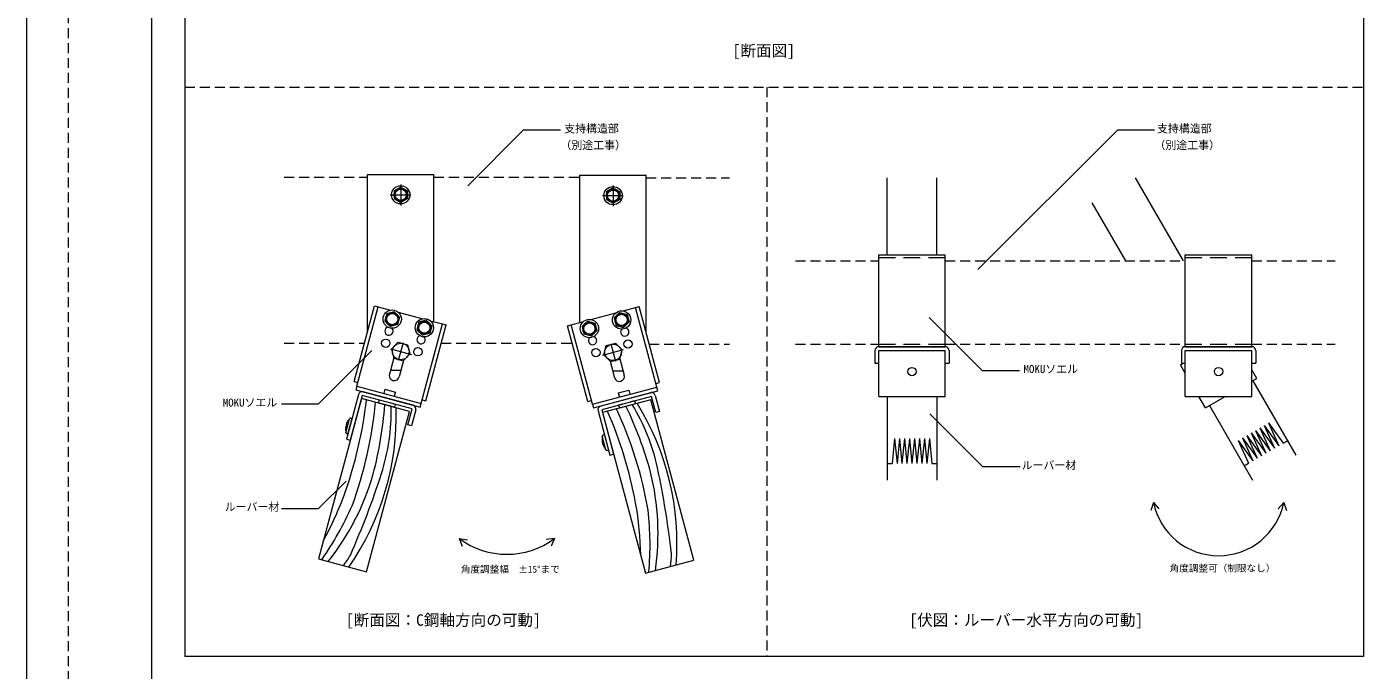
# Model space of a CAD drawing. Units: millimetres on the paper. Extents: x -210 to 210, y -148 to 148.
# Drawn here: x -210 to -49.2, y -42.3 to 35.2 of the extents above; entities that cross this region are included whole.
import ezdxf
from ezdxf.enums import TextEntityAlignment as Align

# ---------------------------------------------------------------- set-up
doc = ezdxf.new("R2010")
doc.units = ezdxf.units.MM
for name, pattern in [('CHAIN1', [8, 5, -1, 1, -1]), ('DASHED1', [1.8, 1.2, -0.6]), ('DASHED2', [3, 2, -1])]:
    doc.linetypes.add(name, pattern=pattern)
for name, color, linetype, lineweight in [('0-0_中心線', 7, 'Continuous', 18), ('3-0_中心線', 4, 'CHAIN1', 18), ('3-1_吊り材', 7, 'Continuous', 18), ('3-5_寸法', 4, 'Continuous', 18), ('3-6_文字__矢印', 7, 'Continuous', 18), ('3-9_躯体他', 4, 'DASHED1', 18), ('3-A_クリップ', 7, 'Continuous', 18), ('3-C_ビス__アンカ__ボルト__強調図形', 2, 'Continuous', 18), ('3-D_パネル', 4, 'Continuous', 18), ('F-3_野縁', 3, 'Continuous', 18)]:
    doc.layers.add(name, color=color, linetype=linetype, lineweight=lineweight)
doc.styles.add('ＭＳ ゴシック', font='')
doc.styles.get('ＭＳ ゴシック').set_extended_font_data('MS Gothic')

msp = doc.modelspace()

# ---------------------------------------------------------------- linework, layer by layer
at = {"layer": '0-0_中心線'}
msp.add_lwpolyline([(-210, 148.5), (210, 148.5), (210, -148.5), (-210, -148.5)], close=True, dxfattribs=at)
at = {"layer": '3-0_中心線'}
for p, q in [((-165.031, 16.167), (-165.031, 13.648)), ((-166.309, 14.934), (-163.814, 14.934)), ((-140.78, 14.835), (-138.286, 14.835)), ((-139.502, 16.068), (-139.502, 13.549)), ((-164.756, -2.892), (-165.322, -5.006)), ((-139.782, -2.991), (-139.216, -5.105)), ((-166.246, -3.603), (-163.755, -4.271)), ((-140.718, -4.352), (-138.227, -3.685))]:
    msp.add_line(p, q, dxfattribs=at)
at = {"layer": '3-1_吊り材'}
for p, q in [((-165.031, 15.858), (-165.831, 15.396)), ((-165.831, 15.396), (-165.831, 14.472)), ((-165.031, 15.858), (-164.231, 15.396)), ((-139.502, 15.759), (-140.302, 15.297)), ((-140.302, 15.297), (-140.302, 14.373)), ((-139.502, 15.759), (-138.702, 15.297)), ((-165.831, 14.472), (-165.031, 14.01)), ((-140.302, 14.373), (-139.502, 13.911)), ((-166.713, 0.623), (-166.952, -0.269)), ((-165.82, 0.863), (-166.713, 0.623)), ((-165.82, 0.863), (-165.167, 0.209)), ((-138.715, 0.764), (-139.369, 0.111)), ((-139.369, 0.111), (-139.13, -0.781)), ((-138.715, 0.764), (-137.823, 0.525)), ((-166.952, -0.269), (-166.299, -0.922)), ((-162.846, -0.412), (-163.086, -1.305)), ((-163.086, -1.305), (-162.432, -1.958)), ((-161.954, -0.173), (-162.846, -0.412)), ((-161.954, -0.173), (-161.301, -0.827)), ((-142.582, -0.272), (-143.235, -0.925)), ((-143.235, -0.925), (-142.996, -1.817)), ((-142.582, -0.272), (-141.689, -0.511)), ((-139.13, -0.781), (-138.237, -1.02)), ((-142.996, -1.817), (-142.103, -2.056))]:
    msp.add_line(p, q, dxfattribs=at)
for points in [[(-164.231, 15.396), (-164.231, 14.472), (-165.031, 14.01)], [(-138.702, 15.297), (-138.702, 14.373), (-139.502, 13.911)], [(-165.167, 0.209), (-165.406, -0.683), (-166.299, -0.922)], [(-137.823, 0.525), (-137.584, -0.367), (-138.237, -1.02)], [(-161.301, -0.827), (-161.54, -1.719), (-162.432, -1.958)], [(-141.689, -0.511), (-141.45, -1.403), (-142.103, -2.056)]]:
    msp.add_lwpolyline(points, dxfattribs=at)
for centre, radius in [((-165.031, 14.934), 1.1), ((-165.031, 14.934), 0.8), ((-165.031, 14.934), 0.7), ((-165.031, 14.934), 0.675), ((-139.502, 14.835), 1.1), ((-139.502, 14.835), 0.8), ((-139.502, 14.835), 0.7), ((-139.502, 14.835), 0.675), ((-166.059, -0.03), 1.1), ((-166.059, -0.03), 0.8), ((-166.059, -0.03), 0.7), ((-166.059, -0.03), 0.675), ((-162.193, -1.066), 1.1), ((-138.476, -0.128), 1.1), ((-138.476, -0.128), 0.8), ((-138.476, -0.128), 0.7), ((-138.476, -0.128), 0.675), ((-162.193, -1.066), 0.8), ((-162.193, -1.066), 0.7), ((-162.193, -1.066), 0.675), ((-142.343, -1.164), 1.1), ((-142.343, -1.164), 0.8), ((-142.343, -1.164), 0.7), ((-142.343, -1.164), 0.675)]:
    msp.add_circle(centre, radius, dxfattribs=at)
at = {"layer": '3-5_寸法'}
for p, q in [((-74.53, -22.105), (-74.847, -23.054)), ((-74.53, -22.105), (-73.867, -22.854)), ((-58.853, -22.105), (-59.516, -22.854)), ((-58.853, -22.105), (-58.536, -23.054)), ((-157.993, -26.447), (-157.625, -27.377)), ((-157.993, -26.447), (-157.003, -26.594)), ((-146.546, -26.447), (-147.539, -26.562)), ((-146.546, -26.447), (-146.944, -27.365))]:
    msp.add_line(p, q, dxfattribs=at)
for centre, radius, start, end in [((-66.691, -20.505), 8, 191.53696, 348.46304), ((-152.269, -18.731), 9.608, 233.4369, 306.5631)]:
    msp.add_arc(centre, radius, start, end, dxfattribs=at)
at = {"layer": '3-6_文字__矢印'}
for p, q in [((-150.29, 22.715), (-156.982, 16.022)), ((-145.828, 22.715), (-150.29, 22.715)), ((-78.864, 22.715), (-95.655, 5.923)), ((-74.403, 22.715), (-78.864, 22.715))]:
    msp.add_line(p, q, dxfattribs=at)
at = {"layer": '3-6_文字__矢印', "color": 4}
for p, q in [((-166.926, -8.481), (-167.059, -8.976)), ((-165.671, -8.817), (-165.803, -9.312)), ((-138.868, -8.916), (-138.735, -9.411)), ((-137.612, -8.58), (-137.479, -9.075))]:
    msp.add_line(p, q, dxfattribs=at)
at = {"layer": '3-6_文字__矢印'}
for points in [[(-90.628, -6.236), (-95.09, -6.236), (-101.491, 0.165)], [(-179.366, -10.225), (-174.904, -10.225), (-168.503, -3.824)], [(-90.568, -17.818), (-95.03, -17.818), (-101.431, -11.417)], [(-179.366, -22.837), (-174.904, -22.837), (-171.592, -19.524)]]:
    msp.add_lwpolyline(points, dxfattribs=at)
at = {"layer": '3-9_躯体他'}
for p, q in [((-179.033, 17.072), (-169.033, 17.072)), ((-161.033, 17.072), (-143.505, 17.072)), ((-135.505, 16.973), (-125.505, 16.973)), ((-117.559, 6.973), (-107.559, 6.973)), ((-99.559, 6.973), (-70.691, 6.973)), ((-62.691, 6.973), (-52.691, 6.973)), ((-179.033, -2.928), (-169.383, -2.928)), ((-160.148, -2.928), (-144.417, -2.928)), ((-135.155, -3.027), (-125.505, -3.027)), ((-117.559, -3.027), (-107.559, -3.027)), ((-99.559, -3.027), (-70.691, -3.027)), ((-62.691, -3.027), (-52.691, -3.027))]:
    msp.add_line(p, q, dxfattribs=at)
at = {"layer": '3-A_クリップ'}
for p, q in [((-169.033, 17.392), (-161.033, 17.392)), ((-169.033, -1.624), (-169.033, 17.392)), ((-161.033, -0.341), (-161.033, 17.392)), ((-143.505, 17.293), (-135.505, 17.293)), ((-143.505, -0.44), (-143.505, 17.293)), ((-135.505, -1.723), (-135.505, 17.293)), ((-107.559, -3.347), (-107.559, 7.693)), ((-107.559, 7.693), (-99.559, 7.693)), ((-70.691, -3.347), (-70.691, 7.693)), ((-70.691, 7.693), (-62.691, 7.693)), ((-170.62, -7.545), (-168.177, 1.573)), ((-170.295, -8.109), (-167.733, 1.454)), ((-168.177, 1.573), (-167.733, 1.454)), ((-167.733, 1.454), (-166.243, 1.055)), ((-165.358, 0.818), (-162.377, 0.019)), ((-142.159, -0.079), (-139.178, 0.719)), ((-138.293, 0.957), (-136.806, 1.355)), ((-136.806, 1.355), (-136.362, 1.474)), ((-134.124, -8.652), (-136.806, 1.355)), ((-133.918, -7.644), (-136.362, 1.474)), ((-162.686, -10.624), (-160.005, -0.617)), ((-162.004, -9.854), (-159.561, -0.736)), ((-161.492, -0.218), (-160.005, -0.617)), ((-160.005, -0.617), (-159.561, -0.736)), ((-144.978, -0.835), (-144.533, -0.716)), ((-142.534, -9.953), (-144.978, -0.835)), ((-144.533, -0.716), (-143.044, -0.317)), ((-141.971, -10.278), (-144.533, -0.716)), ((-165.862, -4.701), (-166.39, -6.671)), ((-138.677, -4.8), (-138.149, -6.77)), ((-108.019, -3.807), (-108.019, -5.347)), ((-99.559, -3.347), (-107.559, -3.347)), ((-107.559, -9.347), (-107.559, -3.807)), ((-107.559, -3.807), (-99.559, -3.807)), ((-99.559, -9.347), (-99.559, -3.807)), ((-99.099, -3.807), (-99.099, -5.347)), ((-71.151, -3.807), (-71.151, -5.347)), ((-62.691, -3.347), (-70.691, -3.347)), ((-70.691, -9.347), (-70.691, -3.807)), ((-70.691, -3.807), (-62.691, -3.807)), ((-62.231, -3.807), (-62.231, -5.347)), ((-166.255, -6.168), (-165.013, -6.168)), ((-164.703, -5.011), (-165.23, -6.981)), ((-139.836, -5.11), (-139.308, -7.08)), ((-139.526, -6.267), (-138.283, -6.267)), ((-108.019, -5.347), (-107.559, -5.347)), ((-99.559, -5.347), (-99.099, -5.347)), ((-71.151, -5.347), (-70.691, -5.347)), ((-62.691, -5.347), (-62.231, -5.347)), ((-170.62, -7.545), (-170.176, -7.665)), ((-134.363, -7.763), (-133.918, -7.644)), ((-169.664, -9.23), (-171.097, -14.582)), ((-170.295, -8.109), (-170.414, -8.553)), ((-170.414, -8.553), (-162.686, -10.624)), ((-170.295, -8.109), (-162.567, -10.179)), ((-163.675, -10.835), (-169.664, -9.23)), ((-163.556, -10.391), (-169.545, -8.786)), ((-166.926, -8.481), (-165.671, -8.817)), ((-165.826, -8.776), (-165.816, -8.779)), ((-141.971, -10.278), (-134.244, -8.208)), ((-141.852, -10.723), (-134.124, -8.652)), ((-134.994, -8.885), (-140.983, -10.49)), ((-134.875, -9.329), (-140.863, -10.934)), ((-138.868, -8.916), (-137.612, -8.58)), ((-137.768, -8.622), (-137.757, -8.619)), ((-134.357, -11.261), (-134.875, -9.329)), ((-107.559, -9.347), (-99.559, -9.347)), ((-68.275, -10.725), (-69.07, -9.347)), ((-68.275, -10.725), (-65.888, -9.347)), ((-167.635, -9.774), (-167.728, -10.122)), ((-165.796, -10.639), (-167.728, -10.122)), ((-167.152, -9.903), (-167.635, -9.774)), ((-165.703, -10.292), (-166.186, -10.162)), ((-165.703, -10.292), (-165.796, -10.639)), ((-164.192, -12.767), (-163.675, -10.835)), ((-163.231, -10.954), (-163.748, -12.886)), ((-162.448, -9.735), (-162.004, -9.854)), ((-142.534, -9.953), (-142.09, -9.834)), ((-141.971, -10.278), (-141.852, -10.723)), ((-141.308, -11.053), (-139.874, -16.404)), ((-140.863, -10.934), (-139.43, -16.285)), ((-138.352, -10.261), (-138.835, -10.391)), ((-138.835, -10.391), (-138.742, -10.738)), ((-136.81, -10.221), (-138.742, -10.738)), ((-136.903, -9.873), (-137.386, -10.002)), ((-136.903, -9.873), (-136.81, -10.221)), ((-163.748, -12.886), (-164.192, -12.767)), ((-139.874, -16.404), (-139.43, -16.285))]:
    msp.add_line(p, q, dxfattribs=at)
at = {"layer": '3-A_クリップ', "linetype": 'DASHED2'}
for p, q in [((-107.559, 7.373), (-99.559, 7.373)), ((-70.691, 7.373), (-62.691, 7.373)), ((-107.559, -3.027), (-99.559, -3.027)), ((-70.691, -3.027), (-62.691, -3.027))]:
    msp.add_line(p, q, dxfattribs=at)
at = {"layer": '3-A_クリップ'}
for points in [[(-107.559, -3.347), (-99.559, -3.347), (-99.559, 7.693)], [(-70.691, -3.347), (-62.691, -3.347), (-62.691, 7.693)], [(-70.691, -9.347), (-62.691, -9.347), (-62.691, -3.807)], [(-70.691, -6.539), (-71.275, -5.529), (-70.959, -5.347)], [(-62.691, -7.502), (-62.108, -7.165), (-62.691, -6.155)], [(-170.108, -9.111), (-171.542, -14.463), (-171.097, -14.582)], [(-134.43, -9.21), (-133.913, -11.142), (-134.357, -11.261)]]:
    msp.add_lwpolyline(points, dxfattribs=at)
for centre in [(-166.836, -2.928), (-137.702, -3.026), (-162.972, -3.963), (-141.566, -4.062), (-103.559, -6.347), (-66.691, -6.347)]:
    msp.add_circle(centre, 0.5, dxfattribs=at)
for centre, radius, start, end in [((-166.448, -1.479), 0.5, 105.68342, 44.31658), ((-138.091, -1.578), 0.5, 135.58502, 74.21889), ((-162.584, -2.514), 0.5, 105.58502, 44.21889), ((-141.954, -2.613), 0.5, 135.68342, 74.31658), ((-107.559, -3.807), 0.46, 90, 180), ((-99.559, -3.807), 0.46, 0, 90), ((-70.691, -3.807), 0.46, 90, 180), ((-62.691, -3.807), 0.46, 0, 90), ((-165.81, -6.826), 0.6, 165, 345), ((-138.728, -6.925), 0.6, 195, 15), ((-169.664, -9.23), 0.46, 75, 165), ((-134.875, -9.329), 0.46, 15, 105), ((-163.675, -10.835), 0.46, 345, 75), ((-140.863, -10.934), 0.46, 105, 195)]:
    msp.add_arc(centre, radius, start, end, dxfattribs=at)
at = {"layer": '3-C_ビス__アンカ__ボルト__強調図形'}
for p, q in [((-164.217, -3.112), (-163.918, -4.227)), ((-139.206, -2.912), (-138.389, -3.728)), ((-171.637, -13.66), (-171.197, -12.018)), ((-171.348, -13.738), (-170.908, -12.096)), ((-170.978, -11.974), (-171.075, -11.948)), ((-171.567, -13.783), (-171.47, -13.809)), ((-140.358, -15.758), (-140.798, -14.115)), ((-140.631, -13.967), (-140.727, -13.993)), ((-140.068, -15.68), (-140.508, -14.038)), ((-140.235, -15.828), (-140.139, -15.802))]:
    msp.add_line(p, q, dxfattribs=at)
for points in [[(-166.149, -3.629), (-165.332, -2.813), (-164.217, -3.112)], [(-140.62, -4.326), (-140.321, -3.211), (-139.206, -2.912)], [(-166.149, -3.629), (-165.85, -4.745), (-164.735, -5.043), (-163.918, -4.227)], [(-140.62, -4.326), (-139.804, -5.142), (-138.688, -4.844), (-138.389, -3.728)]]:
    msp.add_lwpolyline(points, dxfattribs=at)
for centre in [(-165.033, -3.928), (-139.505, -4.027)]:
    msp.add_circle(centre, 1, dxfattribs=at)
for centre, radius, start, end in [((-169.969, -13.228), 1.7, 136.92751, 193.07249), ((-171.101, -12.044), 0.1, 75, 165), ((-171.004, -12.07), 0.1, 345, 75), ((-171.541, -13.686), 0.1, 165, 255), ((-171.444, -13.712), 0.1, 255, 345), ((-139.129, -14.548), 1.7, 166.92751, 223.07249), ((-140.701, -14.09), 0.1, 105, 195), ((-140.605, -14.064), 0.1, 15, 105), ((-140.261, -15.732), 0.1, 195, 285), ((-140.165, -15.706), 0.1, 285, 15)]:
    msp.add_arc(centre, radius, start, end, dxfattribs=at)
at = {"layer": '3-D_パネル'}
for p, q in [((-106.559, 7.693), (-106.559, 16.973)), ((-100.559, 7.693), (-100.559, 16.973)), ((-70.918, 6.973), (-76.691, 16.973)), ((-77.846, 6.973), (-81.887, 13.973)), ((-62.593, -7.445), (-57.419, -16.407)), ((-106.559, -9.347), (-106.559, -19.407)), ((-100.559, -9.347), (-100.559, -19.407)), ((-67.79, -10.445), (-62.616, -19.407)), ((-61.219, -12.826), (-59.978, -15.575)), ((-61.219, -12.826), (-59.459, -15.275)), ((-60.699, -12.526), (-59.459, -15.275)), ((-105.659, -14.407), (-105.959, -17.407)), ((-105.659, -14.407), (-105.359, -17.407)), ((-105.059, -14.407), (-105.359, -17.407)), ((-105.059, -14.407), (-104.759, -17.407)), ((-104.459, -14.407), (-104.759, -17.407)), ((-104.459, -14.407), (-104.159, -17.407)), ((-103.859, -14.407), (-104.159, -17.407)), ((-103.859, -14.407), (-103.559, -17.407)), ((-103.259, -14.407), (-103.559, -17.407)), ((-103.259, -14.407), (-102.959, -17.407)), ((-102.659, -14.407), (-102.959, -17.407)), ((-102.659, -14.407), (-102.359, -17.407)), ((-102.059, -14.407), (-102.359, -17.407)), ((-102.059, -14.407), (-101.759, -17.407)), ((-101.459, -14.407), (-101.759, -17.407)), ((-101.459, -14.407), (-101.159, -17.407)), ((-63.817, -14.326), (-62.576, -17.075)), ((-63.817, -14.326), (-62.057, -16.775)), ((-63.297, -14.026), (-62.057, -16.775)), ((-63.297, -14.026), (-61.537, -16.475)), ((-62.777, -13.726), (-61.537, -16.475)), ((-62.777, -13.726), (-61.018, -16.175)), ((-62.258, -13.426), (-61.018, -16.175)), ((-62.258, -13.426), (-60.498, -15.875)), ((-61.738, -13.126), (-60.498, -15.875)), ((-61.738, -13.126), (-59.978, -15.575)), ((-64.336, -14.626), (-63.096, -17.375)), ((-64.336, -14.626), (-62.576, -17.075)), ((-106.559, -17.407), (-105.959, -17.407)), ((-101.159, -17.407), (-100.559, -17.407)), ((-63.616, -17.675), (-63.096, -17.375))]:
    msp.add_line(p, q, dxfattribs=at)
for points in [[(-174.933, -28.897), (-169.138, -30.45), (-163.961, -11.131), (-169.757, -9.578)], [(-135.594, -30.6), (-129.798, -29.047), (-134.975, -9.729), (-140.77, -11.282)]]:
    msp.add_lwpolyline(points, close=True, dxfattribs=at)
msp.add_lwpolyline([(-60.699, -12.526), (-58.939, -14.975), (-58.419, -14.675)], dxfattribs=at)
for centre, radius, start, end in [((-220.499, -3.782), 51.697, 340.56839, 353.38075), ((-197.516, -11.684), 31.941, 325.27199, 1.77474), ((-217.854, -5.361), 50.008, 339.96413, 354.64149), ((-213.654, -6.759), 46.854, 345.2719, 355.62424), ((-190.836, -11.077), 24.665, 342.17405, 1.25363), ((-187.612, -31.634), 51.697, 10.56839, 23.38075), ((-184.532, -31.679), 50.008, 9.96413, 24.64149), ((-180.196, -30.789), 46.854, 15.2719, 25.62424), ((-158.276, -23.119), 24.665, 12.17405, 31.25363), ((-163.758, -26.985), 31.941, 355.27199, 31.77474), ((-198.083, -10.075), 30.962, 321.81687, 343.88102), ((-260.837, 11.31), 98.159, 336.12129, 342.24248), ((-165.054, -25.875), 30.962, 351.81687, 13.88102), ((-230.092, -38.733), 98.159, 6.12129, 12.24248), ((-207.161, -6.393), 39.7, 325.28098, 336.07355), ((-208.627, -7.781), 39.172, 331.01799, 340.30648), ((-175.332, -29.16), 39.172, 1.01799, 10.30648), ((-174.756, -27.226), 39.7, 355.28098, 6.07355), ((-176.932, -25.396), 6.588, 319.23069, 332.62852), ((-139.075, -28.568), 6.588, 349.23069, 2.62852)]:
    msp.add_arc(centre, radius, start, end, dxfattribs=at)
at = {"layer": 'F-3_野縁', "linetype": 'DASHED1'}
for p, q in [((-205, 143), (-205, -143)), ((-191, 27.886), (-49.25, 27.886)), ((-121, 27.886), (-121, -40.65))]:
    msp.add_line(p, q, dxfattribs=at)
at = {"layer": 'F-3_野縁'}
for p, q in [((-191, 95.637), (-191, -40.65)), ((-49.25, 95.637), (-49.25, -40.65)), ((-49.25, -40.65), (-191, -40.65))]:
    msp.add_line(p, q, dxfattribs=at)
msp.add_lwpolyline([(-195, 137.5), (-195, -137.5), (195, -137.5)], dxfattribs=at)

# ---------------------------------------------------------------- texts
at = {"layer": '3-5_寸法', "color": 7, "style": 'ＭＳ ゴシック'}
for s, p in [('角度調整幅\u3000±15°まで', (-157.803, -30.804)), ('角度調整可（制限なし）', (-72.572, -30.678))]:
    msp.add_text(s, height=0.8248, dxfattribs=at).set_placement(p, align=Align.BOTTOM_LEFT)
at = {"layer": '3-6_文字__矢印', "style": 'ＭＳ ゴシック'}
for s, height, p in [('[断面図]', 1.375, (-125.125, 31.186)), ('支持構造部', 0.9622, (-145.374, 22.14)), ('支持構造部', 0.9622, (-74.093, 22.14)), ('（別途工事）', 0.9622, (-145.828, 20.14)), ('（別途工事）', 0.9622, (-74.403, 20.14)), ('MOKUソエル', 0.9622, (-90.144, -6.811)), ('MOKUソエル', 0.9622, (-186.43, -10.848)), ('ルーバー材', 0.9622, (-90.373, -18.393)), ('ルーバー材', 0.9622, (-186.193, -23.402)), ('[断面図：C鋼軸方向の可動]', 1.375, (-171.625, -37.35)), ('[伏図：ルーバー水平方向の可動]', 1.375, (-103.875, -37.35))]:
    msp.add_text(s, height=height, dxfattribs=at).set_placement(p, align=Align.BOTTOM_LEFT)

doc.saveas('drawing.dxf')
